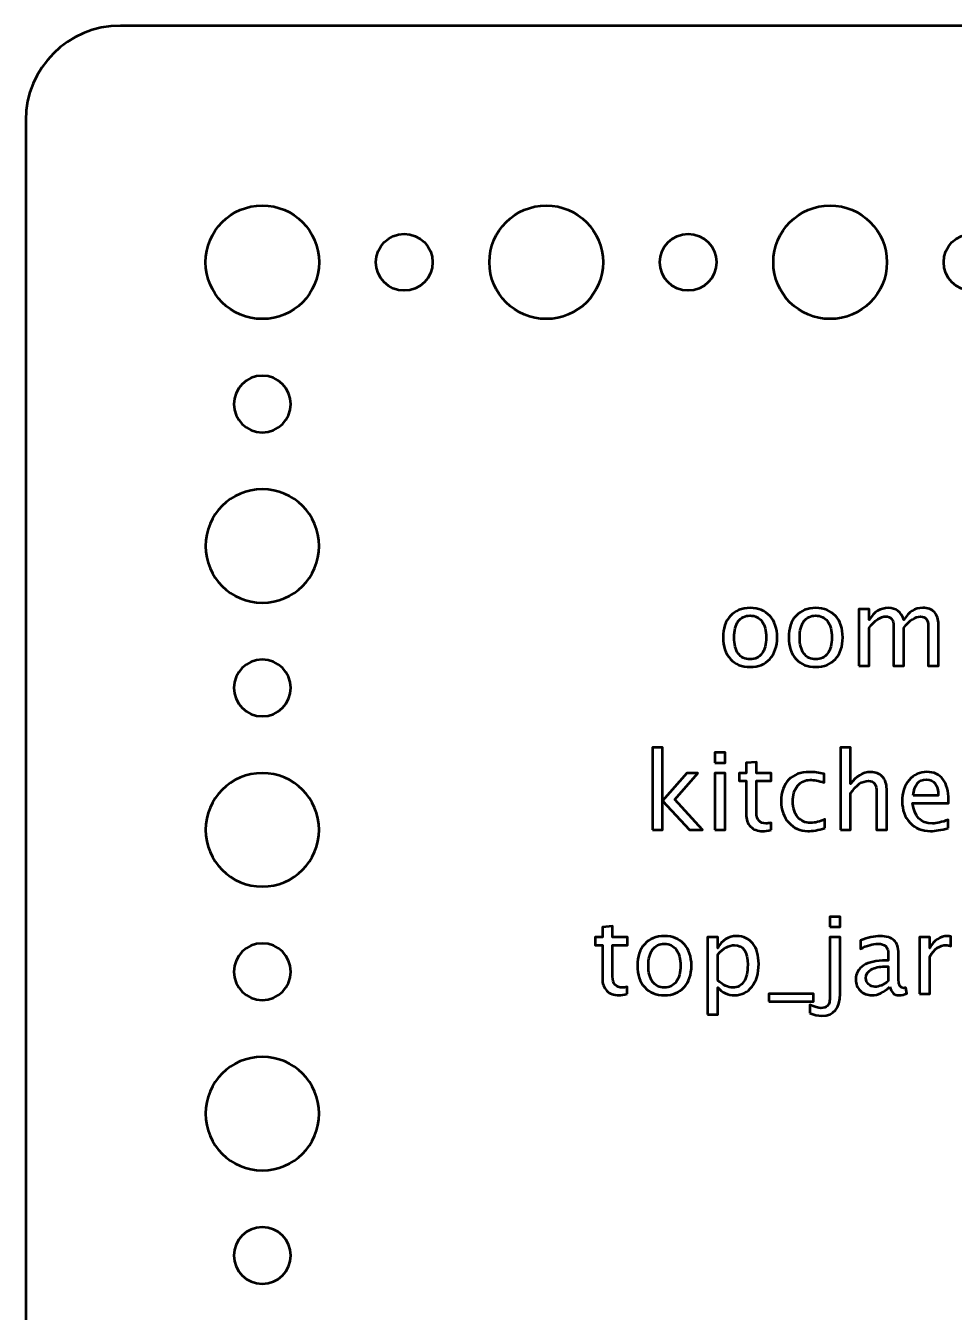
# Model space of a CAD drawing. Header units: centimetres. Extents: x -23 to 23, y -25.2 to 25.2.
# Drawn here: x -23 to -18.09, y 18.45 to 25.25 of the extents above; entities that cross this region are included whole.
import ezdxf

# ---------------------------------------------------------------- set-up
doc = ezdxf.new("R2010")
doc.units = ezdxf.units.CM
doc.header["$MEASUREMENT"] = 0
doc.layers.add('Layer 1', color=7, linetype='Continuous')

msp = doc.modelspace()

# ---------------------------------------------------------------- linework, layer by layer
at = {"layer": 'Layer 1', "lineweight": 53}
for centre, major_axis in [((-21.74999, 23.99999), (0, 0.30001)), ((-20.24999, 23.99999), (0, 0.30001)), ((-18.74999, 23.99999), (0, 0.30001)), ((-21, 24), (0, 0.15)), ((-19.5, 24), (0, 0.15)), ((-18, 24), (0, 0.15))]:
    msp.add_ellipse(centre, major_axis=major_axis, ratio=1, dxfattribs=at)
for points, knots in [([(-23, -24.75), (-23, -24.75), (-23, 24.75), (-23, 24.75), (-23, 24.75), (-23, 25.02614), (-22.77614, 25.25), (-22.5, 25.25), (-22.5, 25.25), (-22.5, 25.25), (22.5, 25.25), (22.5, 25.25), (22.5, 25.25), (22.77614, 25.25), (23, 25.02614), (23, 24.75), (23, 24.75), (23, 24.75), (23, -24.75), (23, -24.75), (23, -24.75), (23, -25.02614), (22.77614, -25.25), (22.5, -25.25), (22.5, -25.25), (22.5, -25.25), (-22.5, -25.25), (-22.5, -25.25), (-22.5, -25.25), (-22.77614, -25.25), (-23, -25.02614), (-23, -24.75)], [0, 0, 0, 0, 0.1111111, 0.1111111, 0.1111111, 0.1111111, 0.2222222, 0.2222222, 0.2222222, 0.2222222, 0.3333333, 0.3333333, 0.3333333, 0.3333333, 0.4444444, 0.4444444, 0.4444444, 0.4444444, 0.5555556, 0.5555556, 0.5555556, 0.5555556, 0.6666667, 0.6666667, 0.6666667, 0.6666667, 0.7777778, 0.7777778, 0.7777778, 0.7777778, 1, 1, 1, 1]), ([(-21.9, 23.25), (-21.9, 23.33284), (-21.83284, 23.4), (-21.75, 23.4), (-21.75, 23.4), (-21.66716, 23.4), (-21.6, 23.33284), (-21.6, 23.25), (-21.6, 23.25), (-21.6, 23.16716), (-21.66716, 23.1), (-21.75, 23.1), (-21.75, 23.1), (-21.83284, 23.1), (-21.9, 23.16716), (-21.9, 23.25)], [0, 0, 0, 0, 0.2, 0.2, 0.2, 0.2, 0.4, 0.4, 0.4, 0.4, 0.6, 0.6, 0.6, 0.6, 1, 1, 1, 1]), ([(-22.05, 22.5), (-22.05, 22.66569), (-21.91569, 22.8), (-21.75, 22.8), (-21.75, 22.8), (-21.58431, 22.8), (-21.45, 22.66569), (-21.45, 22.5), (-21.45, 22.5), (-21.45, 22.33431), (-21.58431, 22.2), (-21.75, 22.2), (-21.75, 22.2), (-21.91569, 22.2), (-22.05, 22.33431), (-22.05, 22.5)], [0, 0, 0, 0, 0.2, 0.2, 0.2, 0.2, 0.4, 0.4, 0.4, 0.4, 0.6, 0.6, 0.6, 0.6, 1, 1, 1, 1]), ([(-21.9, 21.75), (-21.9, 21.83284), (-21.83284, 21.9), (-21.75, 21.9), (-21.75, 21.9), (-21.66716, 21.9), (-21.6, 21.83284), (-21.6, 21.75), (-21.6, 21.75), (-21.6, 21.66716), (-21.66716, 21.6), (-21.75, 21.6), (-21.75, 21.6), (-21.83284, 21.6), (-21.9, 21.66716), (-21.9, 21.75)], [0, 0, 0, 0, 0.2, 0.2, 0.2, 0.2, 0.4, 0.4, 0.4, 0.4, 0.6, 0.6, 0.6, 0.6, 1, 1, 1, 1]), ([(-22.05, 21), (-22.05, 21.16569), (-21.91569, 21.3), (-21.75, 21.3), (-21.75, 21.3), (-21.58431, 21.3), (-21.45, 21.16569), (-21.45, 21), (-21.45, 21), (-21.45, 20.83431), (-21.58431, 20.7), (-21.75, 20.7), (-21.75, 20.7), (-21.91569, 20.7), (-22.05, 20.83431), (-22.05, 21)], [0, 0, 0, 0, 0.2, 0.2, 0.2, 0.2, 0.4, 0.4, 0.4, 0.4, 0.6, 0.6, 0.6, 0.6, 1, 1, 1, 1]), ([(-21.9, 20.25), (-21.9, 20.33284), (-21.83284, 20.4), (-21.75, 20.4), (-21.75, 20.4), (-21.66716, 20.4), (-21.6, 20.33284), (-21.6, 20.25), (-21.6, 20.25), (-21.6, 20.16716), (-21.66716, 20.1), (-21.75, 20.1), (-21.75, 20.1), (-21.83284, 20.1), (-21.9, 20.16716), (-21.9, 20.25)], [0, 0, 0, 0, 0.2, 0.2, 0.2, 0.2, 0.4, 0.4, 0.4, 0.4, 0.6, 0.6, 0.6, 0.6, 1, 1, 1, 1]), ([(-22.05, 19.5), (-22.05, 19.66569), (-21.91569, 19.8), (-21.75, 19.8), (-21.75, 19.8), (-21.58431, 19.8), (-21.45, 19.66569), (-21.45, 19.5), (-21.45, 19.5), (-21.45, 19.33431), (-21.58431, 19.2), (-21.75, 19.2), (-21.75, 19.2), (-21.91569, 19.2), (-22.05, 19.33431), (-22.05, 19.5)], [0, 0, 0, 0, 0.2, 0.2, 0.2, 0.2, 0.4, 0.4, 0.4, 0.4, 0.6, 0.6, 0.6, 0.6, 1, 1, 1, 1]), ([(-21.9, 18.75), (-21.9, 18.83284), (-21.83284, 18.9), (-21.75, 18.9), (-21.75, 18.9), (-21.66716, 18.9), (-21.6, 18.83284), (-21.6, 18.75), (-21.6, 18.75), (-21.6, 18.66716), (-21.66716, 18.6), (-21.75, 18.6), (-21.75, 18.6), (-21.83284, 18.6), (-21.9, 18.66716), (-21.9, 18.75)], [0, 0, 0, 0, 0.2, 0.2, 0.2, 0.2, 0.4, 0.4, 0.4, 0.4, 0.6, 0.6, 0.6, 0.6, 1, 1, 1, 1])]:
    msp.add_open_spline(points, degree=3, knots=knots, dxfattribs=at)
at = {"layer": 'Layer 1', "color": 5, "lineweight": 53}
for points, knots in [([(-19.17269, 21.86058), (-19.21662, 21.86058), (-19.25143, 21.87459), (-19.27701, 21.90263), (-19.27701, 21.90263), (-19.3027, 21.93066), (-19.31549, 21.96876), (-19.31549, 22.01683), (-19.31549, 22.01683), (-19.31549, 22.06481), (-19.3027, 22.10282), (-19.27701, 22.13076), (-19.27701, 22.13076), (-19.25143, 22.1587), (-19.21662, 22.17271), (-19.17269, 22.17271), (-19.17269, 22.17271), (-19.12875, 22.17271), (-19.09395, 22.1587), (-19.06836, 22.13076), (-19.06836, 22.13076), (-19.04268, 22.10282), (-19.02988, 22.06481), (-19.02988, 22.01683), (-19.02988, 22.01683), (-19.02988, 21.96876), (-19.04268, 21.93066), (-19.06836, 21.90263), (-19.06836, 21.90263), (-19.09395, 21.87459), (-19.12875, 21.86058), (-19.17269, 21.86058)], [0, 0, 0, 0, 0.1111111, 0.1111111, 0.1111111, 0.1111111, 0.2222222, 0.2222222, 0.2222222, 0.2222222, 0.3333333, 0.3333333, 0.3333333, 0.3333333, 0.4444444, 0.4444444, 0.4444444, 0.4444444, 0.5555556, 0.5555556, 0.5555556, 0.5555556, 0.6666667, 0.6666667, 0.6666667, 0.6666667, 0.7777778, 0.7777778, 0.7777778, 0.7777778, 1, 1, 1, 1]), ([(-18.82594, 21.86058), (-18.86987, 21.86058), (-18.90468, 21.87459), (-18.93026, 21.90263), (-18.93026, 21.90263), (-18.95595, 21.93066), (-18.96874, 21.96876), (-18.96874, 22.01683), (-18.96874, 22.01683), (-18.96874, 22.06481), (-18.95595, 22.10282), (-18.93026, 22.13076), (-18.93026, 22.13076), (-18.90468, 22.1587), (-18.86987, 22.17271), (-18.82594, 22.17271), (-18.82594, 22.17271), (-18.782, 22.17271), (-18.7472, 22.1587), (-18.72161, 22.13076), (-18.72161, 22.13076), (-18.69593, 22.10282), (-18.68313, 22.06481), (-18.68313, 22.01683), (-18.68313, 22.01683), (-18.68313, 21.96876), (-18.69593, 21.93066), (-18.72161, 21.90263), (-18.72161, 21.90263), (-18.7472, 21.87459), (-18.782, 21.86058), (-18.82594, 21.86058)], [0, 0, 0, 0, 0.1111111, 0.1111111, 0.1111111, 0.1111111, 0.2222222, 0.2222222, 0.2222222, 0.2222222, 0.3333333, 0.3333333, 0.3333333, 0.3333333, 0.4444444, 0.4444444, 0.4444444, 0.4444444, 0.5555556, 0.5555556, 0.5555556, 0.5555556, 0.6666667, 0.6666667, 0.6666667, 0.6666667, 0.7777778, 0.7777778, 0.7777778, 0.7777778, 1, 1, 1, 1]), ([(-18.59828, 21.86735), (-18.59828, 21.86735), (-18.59828, 22.1665), (-18.59828, 22.1665), (-18.59828, 22.1665), (-18.59828, 22.1665), (-18.5441, 22.1665), (-18.5441, 22.1665), (-18.5441, 22.1665), (-18.5441, 22.1665), (-18.5441, 22.10997), (-18.5441, 22.10997), (-18.5441, 22.10997), (-18.51766, 22.15183), (-18.4838, 22.17271), (-18.44231, 22.17271), (-18.44231, 22.17271), (-18.40233, 22.17271), (-18.37514, 22.15183), (-18.36065, 22.10997), (-18.36065, 22.10997), (-18.33497, 22.1522), (-18.30148, 22.17328), (-18.26037, 22.17328), (-18.26037, 22.17328), (-18.23413, 22.17328), (-18.21371, 22.16556), (-18.19913, 22.15004), (-18.19913, 22.15004), (-18.18455, 22.13452), (-18.17721, 22.11279), (-18.17721, 22.08485), (-18.17721, 22.08485), (-18.17721, 22.08485), (-18.17721, 21.86735), (-18.17721, 21.86735), (-18.17721, 21.86735), (-18.17721, 21.86735), (-18.2314, 21.86735), (-18.2314, 21.86735), (-18.2314, 21.86735), (-18.2314, 21.86735), (-18.2314, 22.07591), (-18.2314, 22.07591), (-18.2314, 22.07591), (-18.2314, 22.10997), (-18.24494, 22.12699), (-18.27204, 22.12699), (-18.27204, 22.12699), (-18.30017, 22.12699), (-18.3297, 22.10714), (-18.36065, 22.06735), (-18.36065, 22.06735), (-18.36065, 22.06735), (-18.36065, 21.86735), (-18.36065, 21.86735), (-18.36065, 21.86735), (-18.36065, 21.86735), (-18.41484, 21.86735), (-18.41484, 21.86735), (-18.41484, 21.86735), (-18.41484, 21.86735), (-18.41484, 22.0761), (-18.41484, 22.0761), (-18.41484, 22.0761), (-18.41484, 22.11044), (-18.42858, 22.12756), (-18.45614, 22.12756), (-18.45614, 22.12756), (-18.48351, 22.12756), (-18.51287, 22.10761), (-18.5441, 22.06763), (-18.5441, 22.06763), (-18.5441, 22.06763), (-18.5441, 21.86735), (-18.5441, 21.86735), (-18.5441, 21.86735), (-18.5441, 21.86735), (-18.59828, 21.86735), (-18.59828, 21.86735)], [0, 0, 0, 0, 0.047619, 0.047619, 0.047619, 0.047619, 0.0952381, 0.0952381, 0.0952381, 0.0952381, 0.1428571, 0.1428571, 0.1428571, 0.1428571, 0.1904762, 0.1904762, 0.1904762, 0.1904762, 0.2380952, 0.2380952, 0.2380952, 0.2380952, 0.2857143, 0.2857143, 0.2857143, 0.2857143, 0.3333333, 0.3333333, 0.3333333, 0.3333333, 0.3809524, 0.3809524, 0.3809524, 0.3809524, 0.4285714, 0.4285714, 0.4285714, 0.4285714, 0.4761905, 0.4761905, 0.4761905, 0.4761905, 0.5238095, 0.5238095, 0.5238095, 0.5238095, 0.5714286, 0.5714286, 0.5714286, 0.5714286, 0.6190476, 0.6190476, 0.6190476, 0.6190476, 0.6666667, 0.6666667, 0.6666667, 0.6666667, 0.7142857, 0.7142857, 0.7142857, 0.7142857, 0.7619048, 0.7619048, 0.7619048, 0.7619048, 0.8095238, 0.8095238, 0.8095238, 0.8095238, 0.8571429, 0.8571429, 0.8571429, 0.8571429, 0.9047619, 0.9047619, 0.9047619, 0.9047619, 1, 1, 1, 1]), ([(-19.17278, 21.90122), (-19.14597, 21.90122), (-19.12509, 21.91128), (-19.11022, 21.93151), (-19.11022, 21.93151), (-19.09545, 21.95164), (-19.08802, 21.98014), (-19.08802, 22.01683), (-19.08802, 22.01683), (-19.08802, 22.05343), (-19.09545, 22.08184), (-19.11022, 22.10197), (-19.11022, 22.10197), (-19.12509, 22.12201), (-19.14597, 22.13207), (-19.17278, 22.13207), (-19.17278, 22.13207), (-19.19969, 22.13207), (-19.22057, 22.12201), (-19.23525, 22.10197), (-19.23525, 22.10197), (-19.25002, 22.08184), (-19.25735, 22.05343), (-19.25735, 22.01683), (-19.25735, 22.01683), (-19.25735, 21.98014), (-19.25002, 21.95164), (-19.23525, 21.93151), (-19.23525, 21.93151), (-19.22057, 21.91128), (-19.19969, 21.90122), (-19.17278, 21.90122)], [0, 0, 0, 0, 0.1111111, 0.1111111, 0.1111111, 0.1111111, 0.2222222, 0.2222222, 0.2222222, 0.2222222, 0.3333333, 0.3333333, 0.3333333, 0.3333333, 0.4444444, 0.4444444, 0.4444444, 0.4444444, 0.5555556, 0.5555556, 0.5555556, 0.5555556, 0.6666667, 0.6666667, 0.6666667, 0.6666667, 0.7777778, 0.7777778, 0.7777778, 0.7777778, 1, 1, 1, 1]), ([(-18.82603, 21.90122), (-18.79922, 21.90122), (-18.77834, 21.91128), (-18.76347, 21.93151), (-18.76347, 21.93151), (-18.7487, 21.95164), (-18.74127, 21.98014), (-18.74127, 22.01683), (-18.74127, 22.01683), (-18.74127, 22.05343), (-18.7487, 22.08184), (-18.76347, 22.10197), (-18.76347, 22.10197), (-18.77834, 22.12201), (-18.79922, 22.13207), (-18.82603, 22.13207), (-18.82603, 22.13207), (-18.85294, 22.13207), (-18.87382, 22.12201), (-18.8885, 22.10197), (-18.8885, 22.10197), (-18.90327, 22.08184), (-18.9106, 22.05343), (-18.9106, 22.01683), (-18.9106, 22.01683), (-18.9106, 21.98014), (-18.90327, 21.95164), (-18.8885, 21.93151), (-18.8885, 21.93151), (-18.87382, 21.91128), (-18.85294, 21.90122), (-18.82603, 21.90122)], [0, 0, 0, 0, 0.1111111, 0.1111111, 0.1111111, 0.1111111, 0.2222222, 0.2222222, 0.2222222, 0.2222222, 0.3333333, 0.3333333, 0.3333333, 0.3333333, 0.4444444, 0.4444444, 0.4444444, 0.4444444, 0.5555556, 0.5555556, 0.5555556, 0.5555556, 0.6666667, 0.6666667, 0.6666667, 0.6666667, 0.7777778, 0.7777778, 0.7777778, 0.7777778, 1, 1, 1, 1]), ([(-19.68911, 21), (-19.68911, 21), (-19.68911, 21.43518), (-19.68911, 21.43518), (-19.68911, 21.43518), (-19.68911, 21.43518), (-19.63493, 21.43518), (-19.63493, 21.43518), (-19.63493, 21.43518), (-19.63493, 21.43518), (-19.63493, 21.154), (-19.63493, 21.154), (-19.63493, 21.154), (-19.63493, 21.154), (-19.50793, 21.29915), (-19.50793, 21.29915), (-19.50793, 21.29915), (-19.50793, 21.29915), (-19.44941, 21.29915), (-19.44941, 21.29915), (-19.44941, 21.29915), (-19.44941, 21.29915), (-19.57077, 21.15955), (-19.57077, 21.15955), (-19.57077, 21.15955), (-19.57077, 21.15955), (-19.42402, 21), (-19.42402, 21), (-19.42402, 21), (-19.42402, 21), (-19.49382, 21), (-19.49382, 21), (-19.49382, 21), (-19.49382, 21), (-19.63493, 21.15343), (-19.63493, 21.15343), (-19.63493, 21.15343), (-19.63493, 21.15343), (-19.63493, 21), (-19.63493, 21), (-19.63493, 21), (-19.63493, 21), (-19.68911, 21), (-19.68911, 21)], [0, 0, 0, 0, 0.0833333, 0.0833333, 0.0833333, 0.0833333, 0.1666667, 0.1666667, 0.1666667, 0.1666667, 0.25, 0.25, 0.25, 0.25, 0.3333333, 0.3333333, 0.3333333, 0.3333333, 0.4166667, 0.4166667, 0.4166667, 0.4166667, 0.5, 0.5, 0.5, 0.5, 0.5833333, 0.5833333, 0.5833333, 0.5833333, 0.6666667, 0.6666667, 0.6666667, 0.6666667, 0.75, 0.75, 0.75, 0.75, 0.8333333, 0.8333333, 0.8333333, 0.8333333, 1, 1, 1, 1]), ([(-18.69588, 21), (-18.69588, 21), (-18.69588, 21.43518), (-18.69588, 21.43518), (-18.69588, 21.43518), (-18.69588, 21.43518), (-18.6417, 21.43518), (-18.6417, 21.43518), (-18.6417, 21.43518), (-18.6417, 21.43518), (-18.6417, 21.24262), (-18.6417, 21.24262), (-18.6417, 21.24262), (-18.61301, 21.28448), (-18.57782, 21.30536), (-18.53624, 21.30536), (-18.53624, 21.30536), (-18.51009, 21.30536), (-18.4893, 21.29718), (-18.47396, 21.28071), (-18.47396, 21.28071), (-18.45863, 21.26435), (-18.45092, 21.24224), (-18.45092, 21.21458), (-18.45092, 21.21458), (-18.45092, 21.21458), (-18.45092, 21), (-18.45092, 21), (-18.45092, 21), (-18.45092, 21), (-18.5051, 21), (-18.5051, 21), (-18.5051, 21), (-18.5051, 21), (-18.5051, 21.1969), (-18.5051, 21.1969), (-18.5051, 21.1969), (-18.5051, 21.2191), (-18.5084, 21.2349), (-18.51489, 21.24431), (-18.51489, 21.24431), (-18.52147, 21.25381), (-18.53229, 21.25851), (-18.54744, 21.25851), (-18.54744, 21.25851), (-18.58074, 21.25851), (-18.61216, 21.23678), (-18.6417, 21.19332), (-18.6417, 21.19332), (-18.6417, 21.19332), (-18.6417, 21), (-18.6417, 21), (-18.6417, 21), (-18.6417, 21), (-18.69588, 21), (-18.69588, 21)], [0, 0, 0, 0, 0.0666667, 0.0666667, 0.0666667, 0.0666667, 0.1333333, 0.1333333, 0.1333333, 0.1333333, 0.2, 0.2, 0.2, 0.2, 0.2666667, 0.2666667, 0.2666667, 0.2666667, 0.3333333, 0.3333333, 0.3333333, 0.3333333, 0.4, 0.4, 0.4, 0.4, 0.4666667, 0.4666667, 0.4666667, 0.4666667, 0.5333333, 0.5333333, 0.5333333, 0.5333333, 0.6, 0.6, 0.6, 0.6, 0.6666667, 0.6666667, 0.6666667, 0.6666667, 0.7333333, 0.7333333, 0.7333333, 0.7333333, 0.8, 0.8, 0.8, 0.8, 0.8666667, 0.8666667, 0.8666667, 0.8666667, 1, 1, 1, 1]), ([(-19.35919, 21.3539), (-19.35919, 21.3539), (-19.35919, 21.40809), (-19.35919, 21.40809), (-19.35919, 21.40809), (-19.35919, 21.40809), (-19.30501, 21.40809), (-19.30501, 21.40809), (-19.30501, 21.40809), (-19.30501, 21.40809), (-19.30501, 21.3539), (-19.30501, 21.3539), (-19.30501, 21.3539), (-19.30501, 21.3539), (-19.35919, 21.3539), (-19.35919, 21.3539)], [0, 0, 0, 0, 0.2, 0.2, 0.2, 0.2, 0.4, 0.4, 0.4, 0.4, 0.6, 0.6, 0.6, 0.6, 1, 1, 1, 1]), ([(-19.0623, 21.00009), (-19.07905, 20.99548), (-19.09363, 20.99323), (-19.10595, 20.99323), (-19.10595, 20.99323), (-19.13361, 20.99323), (-19.15515, 21.00113), (-19.17058, 21.01693), (-19.17058, 21.01693), (-19.1861, 21.03274), (-19.19382, 21.05466), (-19.19382, 21.08278), (-19.19382, 21.08278), (-19.19382, 21.08278), (-19.19382, 21.25851), (-19.19382, 21.25851), (-19.19382, 21.25851), (-19.19382, 21.25851), (-19.23126, 21.25851), (-19.23126, 21.25851), (-19.23126, 21.25851), (-19.23126, 21.25851), (-19.23126, 21.29915), (-19.23126, 21.29915), (-19.23126, 21.29915), (-19.23126, 21.29915), (-19.19382, 21.29915), (-19.19382, 21.29915), (-19.19382, 21.29915), (-19.19382, 21.29915), (-19.19382, 21.35325), (-19.19382, 21.35325), (-19.19382, 21.35325), (-19.19382, 21.35325), (-19.13963, 21.35842), (-19.13963, 21.35842), (-19.13963, 21.35842), (-19.13963, 21.35842), (-19.13963, 21.29915), (-19.13963, 21.29915), (-19.13963, 21.29915), (-19.13963, 21.29915), (-19.06117, 21.29915), (-19.06117, 21.29915), (-19.06117, 21.29915), (-19.06117, 21.29915), (-19.06117, 21.25851), (-19.06117, 21.25851), (-19.06117, 21.25851), (-19.06117, 21.25851), (-19.13963, 21.25851), (-19.13963, 21.25851), (-19.13963, 21.25851), (-19.13963, 21.25851), (-19.13963, 21.09257), (-19.13963, 21.09257), (-19.13963, 21.09257), (-19.13963, 21.05343), (-19.1226, 21.03387), (-19.08864, 21.03387), (-19.08864, 21.03387), (-19.0814, 21.03387), (-19.07265, 21.03509), (-19.0623, 21.03744), (-19.0623, 21.03744), (-19.0623, 21.03744), (-19.0623, 21.00009), (-19.0623, 21.00009)], [0, 0, 0, 0, 0.0555556, 0.0555556, 0.0555556, 0.0555556, 0.1111111, 0.1111111, 0.1111111, 0.1111111, 0.1666667, 0.1666667, 0.1666667, 0.1666667, 0.2222222, 0.2222222, 0.2222222, 0.2222222, 0.2777778, 0.2777778, 0.2777778, 0.2777778, 0.3333333, 0.3333333, 0.3333333, 0.3333333, 0.3888889, 0.3888889, 0.3888889, 0.3888889, 0.4444444, 0.4444444, 0.4444444, 0.4444444, 0.5, 0.5, 0.5, 0.5, 0.5555556, 0.5555556, 0.5555556, 0.5555556, 0.6111111, 0.6111111, 0.6111111, 0.6111111, 0.6666667, 0.6666667, 0.6666667, 0.6666667, 0.7222222, 0.7222222, 0.7222222, 0.7222222, 0.7777778, 0.7777778, 0.7777778, 0.7777778, 0.8333333, 0.8333333, 0.8333333, 0.8333333, 0.8888889, 0.8888889, 0.8888889, 0.8888889, 1, 1, 1, 1]), ([(-19.35919, 21), (-19.35919, 21), (-19.35919, 21.29915), (-19.35919, 21.29915), (-19.35919, 21.29915), (-19.35919, 21.29915), (-19.30501, 21.29915), (-19.30501, 21.29915), (-19.30501, 21.29915), (-19.30501, 21.29915), (-19.30501, 21), (-19.30501, 21), (-19.30501, 21), (-19.30501, 21), (-19.35919, 21), (-19.35919, 21)], [0, 0, 0, 0, 0.2, 0.2, 0.2, 0.2, 0.4, 0.4, 0.4, 0.4, 0.6, 0.6, 0.6, 0.6, 1, 1, 1, 1]), ([(-18.77726, 21.00903), (-18.81235, 20.99849), (-18.84264, 20.99323), (-18.86813, 20.99323), (-18.86813, 20.99323), (-18.90859, 20.99323), (-18.94208, 21.00818), (-18.9687, 21.03801), (-18.9687, 21.03801), (-18.99532, 21.06792), (-19.00868, 21.10564), (-19.00868, 21.15108), (-19.00868, 21.15108), (-19.00868, 21.19962), (-18.99551, 21.23754), (-18.96917, 21.26463), (-18.96917, 21.26463), (-18.94283, 21.29182), (-18.90605, 21.30536), (-18.85882, 21.30536), (-18.85882, 21.30536), (-18.83559, 21.30536), (-18.80943, 21.30216), (-18.78065, 21.29577), (-18.78065, 21.29577), (-18.78065, 21.29577), (-18.78065, 21.25005), (-18.78065, 21.25005), (-18.78065, 21.25005), (-18.81122, 21.25908), (-18.83615, 21.26359), (-18.85534, 21.26359), (-18.85534, 21.26359), (-18.88319, 21.26359), (-18.90548, 21.25315), (-18.92213, 21.23236), (-18.92213, 21.23236), (-18.93878, 21.21157), (-18.94716, 21.18382), (-18.94716, 21.1492), (-18.94716, 21.1492), (-18.94716, 21.11562), (-18.9385, 21.08852), (-18.92129, 21.06773), (-18.92129, 21.06773), (-18.90407, 21.04704), (-18.88159, 21.03669), (-18.85365, 21.03669), (-18.85365, 21.03669), (-18.82891, 21.03669), (-18.80351, 21.04309), (-18.77726, 21.05588), (-18.77726, 21.05588), (-18.77726, 21.05588), (-18.77726, 21.00903), (-18.77726, 21.00903)], [0, 0, 0, 0, 0.0666667, 0.0666667, 0.0666667, 0.0666667, 0.1333333, 0.1333333, 0.1333333, 0.1333333, 0.2, 0.2, 0.2, 0.2, 0.2666667, 0.2666667, 0.2666667, 0.2666667, 0.3333333, 0.3333333, 0.3333333, 0.3333333, 0.4, 0.4, 0.4, 0.4, 0.4666667, 0.4666667, 0.4666667, 0.4666667, 0.5333333, 0.5333333, 0.5333333, 0.5333333, 0.6, 0.6, 0.6, 0.6, 0.6666667, 0.6666667, 0.6666667, 0.6666667, 0.7333333, 0.7333333, 0.7333333, 0.7333333, 0.8, 0.8, 0.8, 0.8, 0.8666667, 0.8666667, 0.8666667, 0.8666667, 1, 1, 1, 1]), ([(-18.12599, 21.0096), (-18.16239, 20.99868), (-18.19353, 20.99323), (-18.2195, 20.99323), (-18.2195, 20.99323), (-18.2638, 20.99323), (-18.29983, 21.0079), (-18.32759, 21.03716), (-18.32759, 21.03716), (-18.35534, 21.06642), (-18.36926, 21.10433), (-18.36926, 21.15099), (-18.36926, 21.15099), (-18.36926, 21.19624), (-18.35703, 21.2334), (-18.33248, 21.26246), (-18.33248, 21.26246), (-18.30792, 21.29144), (-18.2765, 21.30593), (-18.23822, 21.30593), (-18.23822, 21.30593), (-18.202, 21.30593), (-18.17396, 21.29304), (-18.15421, 21.26726), (-18.15421, 21.26726), (-18.13445, 21.24149), (-18.12458, 21.20499), (-18.12458, 21.15767), (-18.12458, 21.15767), (-18.12458, 21.15767), (-18.12486, 21.14111), (-18.12486, 21.14111), (-18.12486, 21.14111), (-18.12486, 21.14111), (-18.31395, 21.14111), (-18.31395, 21.14111), (-18.31395, 21.14111), (-18.30604, 21.06961), (-18.27114, 21.03387), (-18.20934, 21.03387), (-18.20934, 21.03387), (-18.18666, 21.03387), (-18.15891, 21.04026), (-18.12599, 21.05306), (-18.12599, 21.05306), (-18.12599, 21.05306), (-18.12599, 21.0096), (-18.12599, 21.0096)], [0, 0, 0, 0, 0.0769231, 0.0769231, 0.0769231, 0.0769231, 0.1538462, 0.1538462, 0.1538462, 0.1538462, 0.2307692, 0.2307692, 0.2307692, 0.2307692, 0.3076923, 0.3076923, 0.3076923, 0.3076923, 0.3846154, 0.3846154, 0.3846154, 0.3846154, 0.4615385, 0.4615385, 0.4615385, 0.4615385, 0.5384615, 0.5384615, 0.5384615, 0.5384615, 0.6153846, 0.6153846, 0.6153846, 0.6153846, 0.6923077, 0.6923077, 0.6923077, 0.6923077, 0.7692308, 0.7692308, 0.7692308, 0.7692308, 0.8461538, 0.8461538, 0.8461538, 0.8461538, 1, 1, 1, 1]), ([(-18.31112, 21.18175), (-18.31112, 21.18175), (-18.17904, 21.18175), (-18.17904, 21.18175), (-18.17904, 21.18175), (-18.17904, 21.23744), (-18.19983, 21.26529), (-18.24132, 21.26529), (-18.24132, 21.26529), (-18.28309, 21.26529), (-18.30633, 21.23744), (-18.31112, 21.18175)], [0, 0, 0, 0, 0.25, 0.25, 0.25, 0.25, 0.5, 0.5, 0.5, 0.5, 1, 1, 1, 1]), ([(-18.75134, 20.48655), (-18.75134, 20.48655), (-18.75134, 20.54074), (-18.75134, 20.54074), (-18.75134, 20.54074), (-18.75134, 20.54074), (-18.69716, 20.54074), (-18.69716, 20.54074), (-18.69716, 20.54074), (-18.69716, 20.54074), (-18.69716, 20.48655), (-18.69716, 20.48655), (-18.69716, 20.48655), (-18.69716, 20.48655), (-18.75134, 20.48655), (-18.75134, 20.48655)], [0, 0, 0, 0, 0.2, 0.2, 0.2, 0.2, 0.4, 0.4, 0.4, 0.4, 0.6, 0.6, 0.6, 0.6, 1, 1, 1, 1]), ([(-19.82189, 20.13274), (-19.83864, 20.12813), (-19.85322, 20.12588), (-19.86554, 20.12588), (-19.86554, 20.12588), (-19.8932, 20.12588), (-19.91474, 20.13378), (-19.93017, 20.14958), (-19.93017, 20.14958), (-19.94569, 20.16539), (-19.95341, 20.18731), (-19.95341, 20.21543), (-19.95341, 20.21543), (-19.95341, 20.21543), (-19.95341, 20.39116), (-19.95341, 20.39116), (-19.95341, 20.39116), (-19.95341, 20.39116), (-19.99085, 20.39116), (-19.99085, 20.39116), (-19.99085, 20.39116), (-19.99085, 20.39116), (-19.99085, 20.4318), (-19.99085, 20.4318), (-19.99085, 20.4318), (-19.99085, 20.4318), (-19.95341, 20.4318), (-19.95341, 20.4318), (-19.95341, 20.4318), (-19.95341, 20.4318), (-19.95341, 20.4859), (-19.95341, 20.4859), (-19.95341, 20.4859), (-19.95341, 20.4859), (-19.89922, 20.49107), (-19.89922, 20.49107), (-19.89922, 20.49107), (-19.89922, 20.49107), (-19.89922, 20.4318), (-19.89922, 20.4318), (-19.89922, 20.4318), (-19.89922, 20.4318), (-19.82076, 20.4318), (-19.82076, 20.4318), (-19.82076, 20.4318), (-19.82076, 20.4318), (-19.82076, 20.39116), (-19.82076, 20.39116), (-19.82076, 20.39116), (-19.82076, 20.39116), (-19.89922, 20.39116), (-19.89922, 20.39116), (-19.89922, 20.39116), (-19.89922, 20.39116), (-19.89922, 20.22522), (-19.89922, 20.22522), (-19.89922, 20.22522), (-19.89922, 20.18608), (-19.88219, 20.16652), (-19.84823, 20.16652), (-19.84823, 20.16652), (-19.84099, 20.16652), (-19.83224, 20.16774), (-19.82189, 20.17009), (-19.82189, 20.17009), (-19.82189, 20.17009), (-19.82189, 20.13274), (-19.82189, 20.13274)], [0, 0, 0, 0, 0.0555556, 0.0555556, 0.0555556, 0.0555556, 0.1111111, 0.1111111, 0.1111111, 0.1111111, 0.1666667, 0.1666667, 0.1666667, 0.1666667, 0.2222222, 0.2222222, 0.2222222, 0.2222222, 0.2777778, 0.2777778, 0.2777778, 0.2777778, 0.3333333, 0.3333333, 0.3333333, 0.3333333, 0.3888889, 0.3888889, 0.3888889, 0.3888889, 0.4444444, 0.4444444, 0.4444444, 0.4444444, 0.5, 0.5, 0.5, 0.5, 0.5555556, 0.5555556, 0.5555556, 0.5555556, 0.6111111, 0.6111111, 0.6111111, 0.6111111, 0.6666667, 0.6666667, 0.6666667, 0.6666667, 0.7222222, 0.7222222, 0.7222222, 0.7222222, 0.7777778, 0.7777778, 0.7777778, 0.7777778, 0.8333333, 0.8333333, 0.8333333, 0.8333333, 0.8888889, 0.8888889, 0.8888889, 0.8888889, 1, 1, 1, 1]), ([(-19.62547, 20.12588), (-19.6694, 20.12588), (-19.70421, 20.13989), (-19.72979, 20.16793), (-19.72979, 20.16793), (-19.75548, 20.19596), (-19.76827, 20.23406), (-19.76827, 20.28213), (-19.76827, 20.28213), (-19.76827, 20.33011), (-19.75548, 20.36812), (-19.72979, 20.39606), (-19.72979, 20.39606), (-19.70421, 20.424), (-19.6694, 20.43801), (-19.62547, 20.43801), (-19.62547, 20.43801), (-19.58153, 20.43801), (-19.54673, 20.424), (-19.52114, 20.39606), (-19.52114, 20.39606), (-19.49546, 20.36812), (-19.48266, 20.33011), (-19.48266, 20.28213), (-19.48266, 20.28213), (-19.48266, 20.23406), (-19.49546, 20.19596), (-19.52114, 20.16793), (-19.52114, 20.16793), (-19.54673, 20.13989), (-19.58153, 20.12588), (-19.62547, 20.12588)], [0, 0, 0, 0, 0.1111111, 0.1111111, 0.1111111, 0.1111111, 0.2222222, 0.2222222, 0.2222222, 0.2222222, 0.3333333, 0.3333333, 0.3333333, 0.3333333, 0.4444444, 0.4444444, 0.4444444, 0.4444444, 0.5555556, 0.5555556, 0.5555556, 0.5555556, 0.6666667, 0.6666667, 0.6666667, 0.6666667, 0.7777778, 0.7777778, 0.7777778, 0.7777778, 1, 1, 1, 1]), ([(-19.39781, 20.02371), (-19.39781, 20.02371), (-19.39781, 20.4318), (-19.39781, 20.4318), (-19.39781, 20.4318), (-19.39781, 20.4318), (-19.34363, 20.4318), (-19.34363, 20.4318), (-19.34363, 20.4318), (-19.34363, 20.4318), (-19.34363, 20.37527), (-19.34363, 20.37527), (-19.34363, 20.37527), (-19.32143, 20.41713), (-19.28803, 20.43801), (-19.24353, 20.43801), (-19.24353, 20.43801), (-19.2075, 20.43801), (-19.17919, 20.42494), (-19.15849, 20.39869), (-19.15849, 20.39869), (-19.1378, 20.37244), (-19.12745, 20.3366), (-19.12745, 20.29116), (-19.12745, 20.29116), (-19.12745, 20.24168), (-19.13921, 20.2017), (-19.16263, 20.17141), (-19.16263, 20.17141), (-19.18605, 20.14102), (-19.21691, 20.12588), (-19.2551, 20.12588), (-19.2551, 20.12588), (-19.29057, 20.12588), (-19.32011, 20.13942), (-19.34363, 20.16661), (-19.34363, 20.16661), (-19.34363, 20.16661), (-19.34363, 20.02371), (-19.34363, 20.02371), (-19.34363, 20.02371), (-19.34363, 20.02371), (-19.39781, 20.02371), (-19.39781, 20.02371)], [0, 0, 0, 0, 0.0833333, 0.0833333, 0.0833333, 0.0833333, 0.1666667, 0.1666667, 0.1666667, 0.1666667, 0.25, 0.25, 0.25, 0.25, 0.3333333, 0.3333333, 0.3333333, 0.3333333, 0.4166667, 0.4166667, 0.4166667, 0.4166667, 0.5, 0.5, 0.5, 0.5, 0.5833333, 0.5833333, 0.5833333, 0.5833333, 0.6666667, 0.6666667, 0.6666667, 0.6666667, 0.75, 0.75, 0.75, 0.75, 0.8333333, 0.8333333, 0.8333333, 0.8333333, 1, 1, 1, 1]), ([(-18.85689, 20.03105), (-18.85689, 20.03105), (-18.85689, 20.07451), (-18.85689, 20.07451), (-18.85689, 20.07451), (-18.83149, 20.0636), (-18.81211, 20.05814), (-18.79885, 20.05814), (-18.79885, 20.05814), (-18.7838, 20.05814), (-18.77204, 20.06219), (-18.76376, 20.07028), (-18.76376, 20.07028), (-18.75821, 20.07574), (-18.75482, 20.08204), (-18.75341, 20.089), (-18.75341, 20.089), (-18.752, 20.09596), (-18.75134, 20.11054), (-18.75134, 20.13274), (-18.75134, 20.13274), (-18.75134, 20.13274), (-18.75134, 20.4318), (-18.75134, 20.4318), (-18.75134, 20.4318), (-18.75134, 20.4318), (-18.69716, 20.4318), (-18.69716, 20.4318), (-18.69716, 20.4318), (-18.69716, 20.4318), (-18.69716, 20.13284), (-18.69716, 20.13284), (-18.69716, 20.13284), (-18.69716, 20.05598), (-18.72961, 20.0175), (-18.79462, 20.0175), (-18.79462, 20.0175), (-18.8139, 20.0175), (-18.83469, 20.02202), (-18.85689, 20.03105)], [0, 0, 0, 0, 0.0909091, 0.0909091, 0.0909091, 0.0909091, 0.1818182, 0.1818182, 0.1818182, 0.1818182, 0.2727273, 0.2727273, 0.2727273, 0.2727273, 0.3636364, 0.3636364, 0.3636364, 0.3636364, 0.4545455, 0.4545455, 0.4545455, 0.4545455, 0.5454545, 0.5454545, 0.5454545, 0.5454545, 0.6363636, 0.6363636, 0.6363636, 0.6363636, 0.7272727, 0.7272727, 0.7272727, 0.7272727, 0.8181818, 0.8181818, 0.8181818, 0.8181818, 1, 1, 1, 1]), ([(-18.43451, 20.17075), (-18.46706, 20.14083), (-18.49838, 20.12588), (-18.52849, 20.12588), (-18.52849, 20.12588), (-18.55323, 20.12588), (-18.57383, 20.13359), (-18.5901, 20.14911), (-18.5901, 20.14911), (-18.60647, 20.16463), (-18.61466, 20.1842), (-18.61466, 20.20781), (-18.61466, 20.20781), (-18.61466, 20.24046), (-18.60092, 20.26558), (-18.57345, 20.28307), (-18.57345, 20.28307), (-18.54598, 20.30057), (-18.50657, 20.30932), (-18.4552, 20.30932), (-18.4552, 20.30932), (-18.4552, 20.30932), (-18.4425, 20.30932), (-18.4425, 20.30932), (-18.4425, 20.30932), (-18.4425, 20.30932), (-18.4425, 20.34535), (-18.4425, 20.34535), (-18.4425, 20.34535), (-18.4425, 20.38006), (-18.46057, 20.39737), (-18.49678, 20.39737), (-18.49678, 20.39737), (-18.52482, 20.39737), (-18.55549, 20.38853), (-18.58869, 20.37084), (-18.58869, 20.37084), (-18.58869, 20.37084), (-18.58869, 20.41543), (-18.58869, 20.41543), (-18.58869, 20.41543), (-18.55219, 20.43049), (-18.51776, 20.43801), (-18.4855, 20.43801), (-18.4855, 20.43801), (-18.45229, 20.43801), (-18.42773, 20.43049), (-18.41202, 20.41534), (-18.41202, 20.41534), (-18.39622, 20.40019), (-18.38832, 20.37686), (-18.38832, 20.34535), (-18.38832, 20.34535), (-18.38832, 20.34535), (-18.38832, 20.21017), (-18.38832, 20.21017), (-18.38832, 20.21017), (-18.38832, 20.17922), (-18.37882, 20.16369), (-18.35972, 20.16369), (-18.35972, 20.16369), (-18.35737, 20.16369), (-18.35389, 20.16407), (-18.34928, 20.16482), (-18.34928, 20.16482), (-18.34928, 20.16482), (-18.34542, 20.13472), (-18.34542, 20.13472), (-18.34542, 20.13472), (-18.35774, 20.12879), (-18.37129, 20.12588), (-18.38615, 20.12588), (-18.38615, 20.12588), (-18.41146, 20.12588), (-18.42755, 20.14083), (-18.43451, 20.17075)], [0, 0, 0, 0, 0.05, 0.05, 0.05, 0.05, 0.1, 0.1, 0.1, 0.1, 0.15, 0.15, 0.15, 0.15, 0.2, 0.2, 0.2, 0.2, 0.25, 0.25, 0.25, 0.25, 0.3, 0.3, 0.3, 0.3, 0.35, 0.35, 0.35, 0.35, 0.4, 0.4, 0.4, 0.4, 0.45, 0.45, 0.45, 0.45, 0.5, 0.5, 0.5, 0.5, 0.55, 0.55, 0.55, 0.55, 0.6, 0.6, 0.6, 0.6, 0.65, 0.65, 0.65, 0.65, 0.7, 0.7, 0.7, 0.7, 0.75, 0.75, 0.75, 0.75, 0.8, 0.8, 0.8, 0.8, 0.85, 0.85, 0.85, 0.85, 0.9, 0.9, 0.9, 0.9, 1, 1, 1, 1]), ([(-18.27703, 20.13265), (-18.27703, 20.13265), (-18.27703, 20.4318), (-18.27703, 20.4318), (-18.27703, 20.4318), (-18.27703, 20.4318), (-18.22285, 20.4318), (-18.22285, 20.4318), (-18.22285, 20.4318), (-18.22285, 20.4318), (-18.22285, 20.37527), (-18.22285, 20.37527), (-18.22285, 20.37527), (-18.2013, 20.41713), (-18.17007, 20.43801), (-18.12906, 20.43801), (-18.12906, 20.43801), (-18.12351, 20.43801), (-18.11767, 20.43754), (-18.11165, 20.4366), (-18.11165, 20.4366), (-18.11165, 20.4366), (-18.11165, 20.3859), (-18.11165, 20.3859), (-18.11165, 20.3859), (-18.12106, 20.389), (-18.12934, 20.3906), (-18.13649, 20.3906), (-18.13649, 20.3906), (-18.17092, 20.3906), (-18.19971, 20.37028), (-18.22285, 20.32955), (-18.22285, 20.32955), (-18.22285, 20.32955), (-18.22285, 20.13265), (-18.22285, 20.13265), (-18.22285, 20.13265), (-18.22285, 20.13265), (-18.27703, 20.13265), (-18.27703, 20.13265)], [0, 0, 0, 0, 0.0909091, 0.0909091, 0.0909091, 0.0909091, 0.1818182, 0.1818182, 0.1818182, 0.1818182, 0.2727273, 0.2727273, 0.2727273, 0.2727273, 0.3636364, 0.3636364, 0.3636364, 0.3636364, 0.4545455, 0.4545455, 0.4545455, 0.4545455, 0.5454545, 0.5454545, 0.5454545, 0.5454545, 0.6363636, 0.6363636, 0.6363636, 0.6363636, 0.7272727, 0.7272727, 0.7272727, 0.7272727, 0.8181818, 0.8181818, 0.8181818, 0.8181818, 1, 1, 1, 1]), ([(-19.62556, 20.16652), (-19.59875, 20.16652), (-19.57787, 20.17658), (-19.563, 20.19681), (-19.563, 20.19681), (-19.54823, 20.21694), (-19.5408, 20.24544), (-19.5408, 20.28213), (-19.5408, 20.28213), (-19.5408, 20.31873), (-19.54823, 20.34714), (-19.563, 20.36727), (-19.563, 20.36727), (-19.57787, 20.38731), (-19.59875, 20.39737), (-19.62556, 20.39737), (-19.62556, 20.39737), (-19.65247, 20.39737), (-19.67335, 20.38731), (-19.68803, 20.36727), (-19.68803, 20.36727), (-19.7028, 20.34714), (-19.71013, 20.31873), (-19.71013, 20.28213), (-19.71013, 20.28213), (-19.71013, 20.24544), (-19.7028, 20.21694), (-19.68803, 20.19681), (-19.68803, 20.19681), (-19.67335, 20.17658), (-19.65247, 20.16652), (-19.62556, 20.16652)], [0, 0, 0, 0, 0.1111111, 0.1111111, 0.1111111, 0.1111111, 0.2222222, 0.2222222, 0.2222222, 0.2222222, 0.3333333, 0.3333333, 0.3333333, 0.3333333, 0.4444444, 0.4444444, 0.4444444, 0.4444444, 0.5555556, 0.5555556, 0.5555556, 0.5555556, 0.6666667, 0.6666667, 0.6666667, 0.6666667, 0.7777778, 0.7777778, 0.7777778, 0.7777778, 1, 1, 1, 1]), ([(-19.34363, 20.20396), (-19.31569, 20.17903), (-19.28906, 20.16652), (-19.26376, 20.16652), (-19.26376, 20.16652), (-19.23883, 20.16652), (-19.21954, 20.17696), (-19.206, 20.19775), (-19.206, 20.19775), (-19.19236, 20.21854), (-19.18558, 20.2478), (-19.18558, 20.28561), (-19.18558, 20.28561), (-19.18558, 20.3556), (-19.20873, 20.3906), (-19.25501, 20.3906), (-19.25501, 20.3906), (-19.2853, 20.3906), (-19.31484, 20.37423), (-19.34363, 20.3414), (-19.34363, 20.3414), (-19.34363, 20.3414), (-19.34363, 20.20396), (-19.34363, 20.20396)], [0, 0, 0, 0, 0.1428571, 0.1428571, 0.1428571, 0.1428571, 0.2857143, 0.2857143, 0.2857143, 0.2857143, 0.4285714, 0.4285714, 0.4285714, 0.4285714, 0.5714286, 0.5714286, 0.5714286, 0.5714286, 0.7142857, 0.7142857, 0.7142857, 0.7142857, 1, 1, 1, 1]), ([(-18.4425, 20.20029), (-18.4425, 20.20029), (-18.4425, 20.27715), (-18.4425, 20.27715), (-18.4425, 20.27715), (-18.4425, 20.27715), (-18.45991, 20.27771), (-18.45991, 20.27771), (-18.45991, 20.27771), (-18.49001, 20.27771), (-18.51428, 20.27216), (-18.53281, 20.26106), (-18.53281, 20.26106), (-18.55125, 20.24987), (-18.56047, 20.2351), (-18.56047, 20.21666), (-18.56047, 20.21666), (-18.56047, 20.20377), (-18.55586, 20.19286), (-18.54674, 20.18392), (-18.54674, 20.18392), (-18.53752, 20.17498), (-18.52632, 20.17047), (-18.51306, 20.17047), (-18.51306, 20.17047), (-18.49048, 20.17047), (-18.46696, 20.18044), (-18.4425, 20.20029)], [0, 0, 0, 0, 0.125, 0.125, 0.125, 0.125, 0.25, 0.25, 0.25, 0.25, 0.375, 0.375, 0.375, 0.375, 0.5, 0.5, 0.5, 0.5, 0.625, 0.625, 0.625, 0.625, 0.75, 0.75, 0.75, 0.75, 1, 1, 1, 1]), ([(-19.07307, 20.09201), (-19.07307, 20.09201), (-19.07307, 20.13265), (-19.07307, 20.13265), (-19.07307, 20.13265), (-19.07307, 20.13265), (-18.83827, 20.13265), (-18.83827, 20.13265), (-18.83827, 20.13265), (-18.83827, 20.13265), (-18.83827, 20.09201), (-18.83827, 20.09201), (-18.83827, 20.09201), (-18.83827, 20.09201), (-19.07307, 20.09201), (-19.07307, 20.09201)], [0, 0, 0, 0, 0.2, 0.2, 0.2, 0.2, 0.4, 0.4, 0.4, 0.4, 0.6, 0.6, 0.6, 0.6, 1, 1, 1, 1])]:
    msp.add_open_spline(points, degree=3, knots=knots, dxfattribs=at)

doc.saveas('drawing.dxf')
